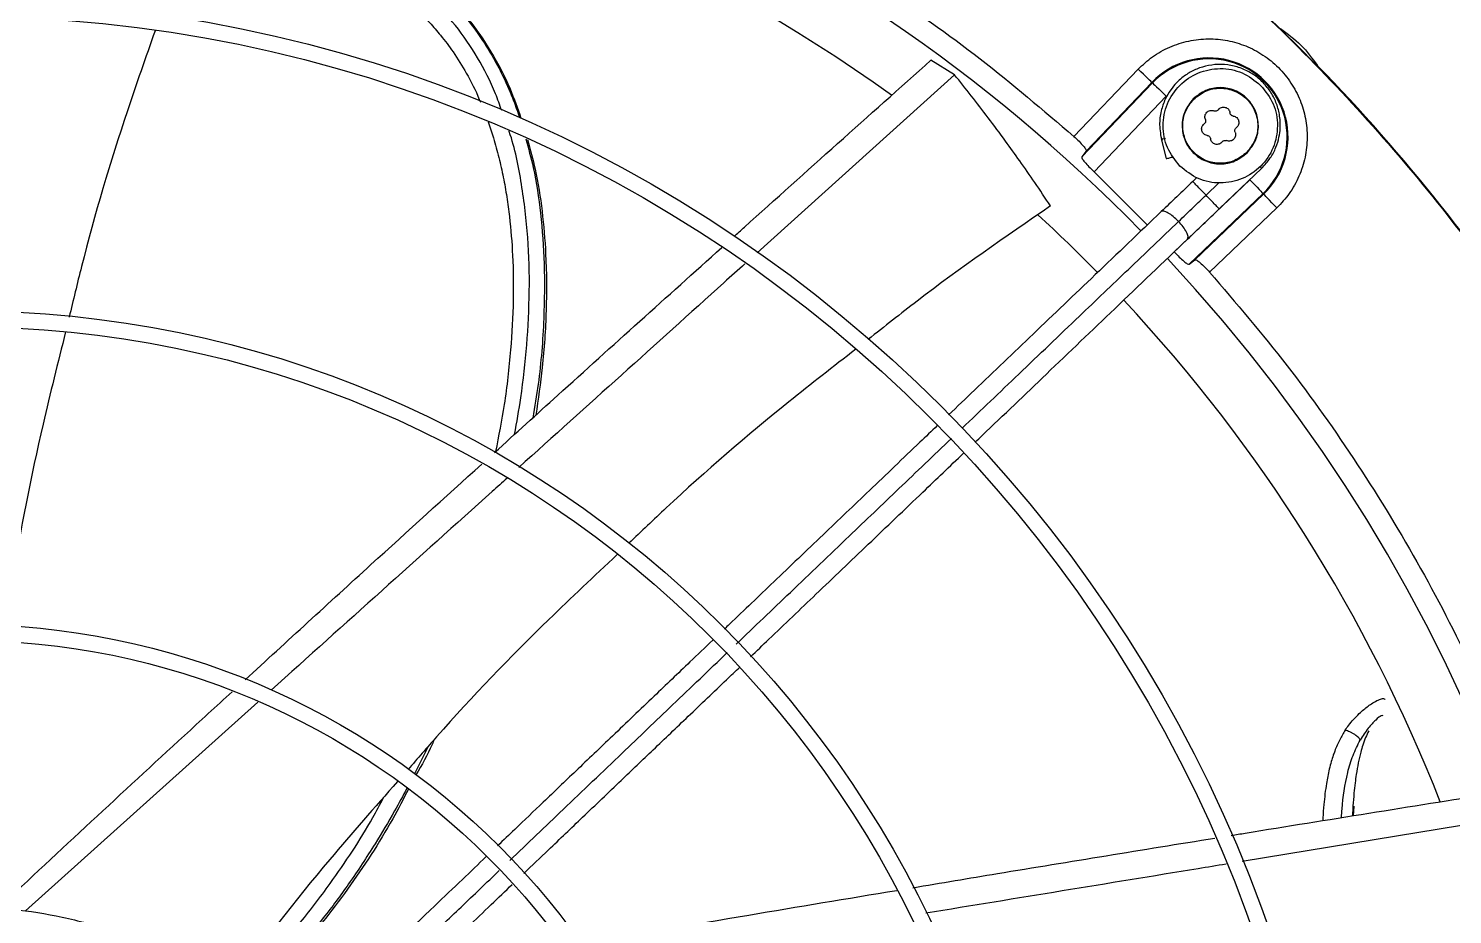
# Model space of a CAD drawing. Header units: inches. Extents: x 1229 to 1453, y -1023 to -720.
# Drawn here: x 1255.52 to 1264.35, y -982.57 to -977.08 of the extents above; entities that cross this region are included whole.
import ezdxf

# ---------------------------------------------------------------- set-up
doc = ezdxf.new("R2010")
doc.units = ezdxf.units.IN
doc.header["$MEASUREMENT"] = 0

msp = doc.modelspace()

# ---------------------------------------------------------------- linework, layer by layer
at = {"color": 18, "linetype": 'Continuous', "lineweight": 25, "true_color": 0x000000}
for p, q in [((1261.2581, -977.366), (1261.111, -977.2765)), ((1261.2581, -977.366), (1260.0337, -978.4702)), ((1261.9979, -977.7484), (1262.3963, -977.3316)), ((1262.0475, -977.8755), (1262.4856, -977.4171)), ((1262.0743, -977.8393), (1262.4816, -977.4132)), ((1262.4816, -977.4132), (1262.4856, -977.4171)), ((1262.571, -977.4987), (1262.123, -977.9674)), ((1262.54, -977.764), (1262.5698, -977.8862)), ((1262.0743, -977.8393), (1262.0475, -977.8755)), ((1262.123, -977.9674), (1262.4529, -978.2973)), ((1262.8987, -978.1981), (1263.1635, -977.945)), ((1262.6204, -978.4648), (1263.0891, -978.0168)), ((1262.7605, -978.0034), (1262.7355, -978.0273)), ((1262.8171, -978.1127), (1262.8968, -978.0365)), ((1262.7123, -978.5403), (1263.1707, -978.1021)), ((1263.1746, -978.1062), (1262.7485, -978.5134)), ((1263.1707, -978.1021), (1263.1746, -978.1062)), ((1263.2562, -978.1915), (1262.8394, -978.5899)), ((1262.7123, -978.5403), (1262.7485, -978.5134)), ((1256.9387, -981.2561), (1255.498, -982.5499)), ((1257.9951, -981.53), (1257.9104, -981.7012)), ((1263.7265, -981.9322), (1263.7256, -981.9612)), ((1263.7322, -981.9601), (1263.7351, -981.9008)), ((1264.6674, -981.9771), (1263.0406, -982.2441))]:
    msp.add_line(p, q, dxfattribs=at)
at = {"color": 18, "linetype": 'Continuous', "lineweight": 25, "true_color": 0x000000, "flags": 128}
for points in [[(1262.4816, -977.4132), (1262.4797, -977.4114), (1262.4747, -977.4066), (1262.4667, -977.399), (1262.4561, -977.3888), (1262.4432, -977.3765), (1262.4286, -977.3625), (1262.4127, -977.3474), (1262.3963, -977.3316)], [(1262.4856, -977.4171), (1262.4875, -977.4189), (1262.4926, -977.4237), (1262.5005, -977.4313), (1262.5112, -977.4415), (1262.524, -977.4538), (1262.5387, -977.4678), (1262.5545, -977.4829), (1262.571, -977.4987)], [(1263.0891, -978.0168), (1263.1048, -978.0332), (1263.12, -978.0491), (1263.134, -978.0637), (1263.1463, -978.0766), (1263.1565, -978.0872), (1263.1641, -978.0952), (1263.1689, -978.1002), (1263.1707, -978.1021)], [(1263.2562, -978.1915), (1263.2404, -978.1751), (1263.2253, -978.1592), (1263.2113, -978.1446), (1263.1989, -978.1317), (1263.1888, -978.1211), (1263.1812, -978.1131), (1263.1764, -978.1081), (1263.1746, -978.1062)]]:
    msp.add_lwpolyline(points, dxfattribs=at)
at = {"color": 18, "linetype": 'Continuous', "lineweight": 25, "true_color": 0x000000}
for radius in [11.7126, 8.5704, 8.472, 6.6478, 6.5493, 4.7037, 4.6053]:
    msp.add_circle((1255.1106, -985.4772), radius, dxfattribs=at)
for centre, radius, start, end in [((1255.1106, -985.4772), 12.9331, 13.26667, 76.73333), ((1255.1106, -985.4772), 10.2157, 44.36303, 90), ((1255.1106, -985.4772), 9.8425, 54.20961, 80.11304), ((1262.8359, -977.7519), 0.4901, 313.70945, 136.29055), ((1262.8359, -977.7519), 0.4845, 313.70945, 136.29055), ((1255.1106, -985.4772), 11.7147, 21.53134, 44.20264), ((1255.1106, -985.4772), 9.8425, 44.3883, 47.37931), ((1255.1106, -985.4772), 10.2157, 314.3624, 43.03697), ((1255.1106, -985.4772), 9.8425, 21.47517, 43.01243)]:
    msp.add_arc(centre, radius, start, end, dxfattribs=at)
for points, knots in [([(1243.4011, -985.4772), (1243.4059, -985.2217), (1243.4156, -984.7108), (1243.4936, -983.9477), (1243.6177, -983.1911), (1243.792, -982.4444), (1244.0146, -981.7106), (1244.2847, -980.9929), (1244.6012, -980.2945), (1244.9626, -979.6182), (1245.3675, -978.9671), (1245.8142, -978.3438), (1246.3006, -977.751), (1246.8248, -977.1914), (1247.3845, -976.6672), (1247.9772, -976.1807), (1248.6005, -975.7341), (1249.2517, -975.3292), (1249.9279, -974.9677), (1250.6264, -974.6513), (1251.344, -974.3812), (1252.0778, -974.1586), (1252.8246, -973.9844), (1253.5811, -973.8595), (1254.3442, -973.7844), (1255.1106, -973.7593), (1255.877, -973.7844), (1256.6401, -973.8595), (1257.3967, -973.9844), (1258.1434, -974.1586), (1258.8772, -974.3812), (1259.5949, -974.6513), (1260.2933, -974.9677), (1260.9696, -975.3292), (1261.6207, -975.7341), (1262.244, -976.1807), (1262.8368, -976.6672), (1263.3964, -977.1914), (1263.9206, -977.751), (1264.407, -978.3438), (1264.8537, -978.9671), (1265.2586, -979.6182), (1265.6201, -980.2945), (1265.9365, -980.9929), (1266.2066, -981.7106), (1266.4292, -982.4444), (1266.6035, -983.1911), (1266.7276, -983.9477), (1266.8057, -984.7108), (1266.8153, -985.2217), (1266.8201, -985.4772)], [0, 0, 0, 0, 0.020833, 0.041667, 0.0625, 0.083333, 0.104167, 0.125, 0.145833, 0.166667, 0.1875, 0.208333, 0.229167, 0.25, 0.270833, 0.291667, 0.3125, 0.333333, 0.354167, 0.375, 0.395833, 0.416667, 0.4375, 0.458333, 0.479167, 0.5, 0.520833, 0.541667, 0.5625, 0.583333, 0.604167, 0.625, 0.645833, 0.666667, 0.6875, 0.708333, 0.729167, 0.75, 0.770833, 0.791667, 0.8125, 0.833333, 0.854167, 0.875, 0.895833, 0.916667, 0.9375, 0.958333, 0.979167, 1, 1, 1, 1]), ([(1248.2234, -977.7484), (1248.4144, -977.5852), (1248.7965, -977.2589), (1249.4128, -976.8239), (1250.0567, -976.4318), (1250.728, -976.0884), (1251.4224, -975.7945), (1252.1363, -975.5519), (1252.866, -975.3619), (1253.6076, -975.2254), (1254.3571, -975.1433), (1255.1106, -975.1158), (1255.8641, -975.1433), (1256.6137, -975.2254), (1257.3552, -975.3619), (1258.0849, -975.5519), (1258.7989, -975.7945), (1259.4932, -976.0884), (1260.1646, -976.4318), (1260.8084, -976.8239), (1261.4247, -977.2589), (1261.8068, -977.5852), (1261.9979, -977.7484)], [0, 0, 0, 0, 0.0499999, 0.0999999, 0.1499999, 0.1999999, 0.25, 0.3, 0.35, 0.4000001, 0.4500001, 0.4999999, 0.55, 0.5999999, 0.65, 0.7, 0.75, 0.8000001, 0.85, 0.9, 0.95, 1, 1, 1, 1]), ([(1257.2888, -976.2536), (1257.2941, -976.2679), (1257.3048, -976.2974), (1257.3257, -976.3418), (1257.3507, -976.3872), (1257.3843, -976.4393), (1257.4265, -976.4954), (1257.4754, -976.5519), (1257.5234, -976.6023), (1257.5751, -976.6528), (1257.6377, -976.7105), (1257.7229, -976.7858), (1257.8094, -976.86), (1257.8884, -976.93), (1257.9486, -976.9862), (1258.01, -977.0486), (1258.078, -977.1268), (1258.1553, -977.2299), (1258.2364, -977.3621), (1258.2914, -977.4681), (1258.3163, -977.5309), (1258.3187, -977.5369)], [0, 0, 0, 0, 0.027316, 0.05633, 0.086968, 0.118717, 0.165398, 0.210431, 0.250332, 0.288706, 0.339478, 0.403416, 0.49486, 0.548589, 0.598723, 0.6476, 0.710719, 0.788547, 0.881113, 0.988552, 1, 1, 1, 1]), ([(1258.4503, -977.5886), (1258.4381, -977.5533), (1258.3989, -977.4388), (1258.3047, -977.259), (1258.1679, -977.0557), (1258.005, -976.8822), (1257.8306, -976.7297), (1257.658, -976.5779), (1257.5251, -976.438), (1257.4389, -976.3148), (1257.4095, -976.2508), (1257.3949, -976.2192)], [0, 0, 0, 0, 0.0617261, 0.2001155, 0.3387934, 0.4772026, 0.6124873, 0.74506, 0.8745992, 0.9380795, 1, 1, 1, 1]), ([(1257.6834, -976.5059), (1257.6864, -976.5087), (1257.6954, -976.517), (1257.7119, -976.5317), (1257.7339, -976.5513), (1257.7574, -976.5717), (1257.7793, -976.5906), (1257.7972, -976.6059), (1257.8407, -976.6429), (1257.8992, -976.6918), (1257.9699, -976.7519), (1258.0251, -976.8004), (1258.0769, -976.8481), (1258.1279, -976.8983), (1258.1777, -976.9517), (1258.239, -977.0235), (1258.3159, -977.1254), (1258.3951, -977.2517), (1258.4663, -977.3895), (1258.5206, -977.5124), (1258.549, -977.5968), (1258.5608, -977.6321)], [0, 0, 0, 0, 0.008691, 0.025182, 0.046001, 0.070023, 0.09014, 0.106545, 0.119536, 0.209949, 0.2672, 0.315983, 0.365504, 0.415771, 0.466756, 0.518419, 0.612087, 0.730201, 0.822532, 0.925704, 1, 1, 1, 1]), ([(1258.1323, -976.9037), (1258.1685, -976.9404), (1258.263, -977.0359), (1258.3874, -977.2215), (1258.4987, -977.4304), (1258.5486, -977.5745), (1258.57, -977.6363)], [0, 0, 0, 0, 0.184725, 0.481094, 0.777539, 1, 1, 1, 1]), ([(1256.3015, -977.0946), (1256.2433, -977.2596), (1256.0734, -977.7409), (1255.8969, -978.3337), (1255.7937, -978.7643), (1255.7687, -978.8688)], [0, 0, 0, 0, 0.283193, 0.826135, 1, 1, 1, 1]), ([(1263.2781, -977.0791), (1263.3224, -977.1117), (1263.411, -977.1768), (1263.4761, -977.2654), (1263.5086, -977.3097)], [0, 0, 0, 0, 0.499999, 1, 1, 1, 1]), ([(1262.3963, -977.3316), (1262.4251, -977.3047), (1262.4837, -977.2499), (1262.5911, -977.1909), (1262.7086, -977.1528), (1262.8308, -977.1397), (1262.9509, -977.1507), (1263.0659, -977.1846), (1263.1732, -977.2409), (1263.2689, -977.3189), (1263.3469, -977.4146), (1263.4031, -977.5219), (1263.437, -977.6369), (1263.4481, -977.7569), (1263.435, -977.8792), (1263.3969, -977.9967), (1263.3379, -978.104), (1263.2831, -978.1627), (1263.2562, -978.1915)], [0, 0, 0, 0, 0.060996, 0.124061, 0.187993, 0.25149, 0.313298, 0.373713, 0.436213, 0.5, 0.563787, 0.626287, 0.686703, 0.74851, 0.812006, 0.875939, 0.939005, 1, 1, 1, 1]), ([(1259.8907, -978.3692), (1259.9123, -978.3497), (1260.319, -977.9834), (1260.7258, -977.6203), (1261.111, -977.2765)], [0, 0, 0, 0, 0.053004, 1, 1, 1, 1]), ([(1261.8529, -978.1794), (1261.8205, -978.1308), (1261.7581, -978.0369), (1261.6647, -977.9031), (1261.5686, -977.7693), (1261.4685, -977.6346), (1261.3631, -977.4974), (1261.2927, -977.4092), (1261.2581, -977.366)], [0, 0, 0, 0, 0.173712, 0.335418, 0.485076, 0.663267, 0.834916, 1, 1, 1, 1]), ([(1263.1619, -977.9465), (1263.181, -977.9258), (1263.2169, -977.8867), (1263.2513, -977.8193), (1263.2706, -977.7564), (1263.2797, -977.6873), (1263.2753, -977.6138), (1263.2532, -977.5361), (1263.2166, -977.4665), (1263.1655, -977.4052), (1263.1022, -977.3559), (1263.0299, -977.3211), (1262.9518, -977.3024), (1262.8721, -977.3006), (1262.796, -977.3152), (1262.7383, -977.3391), (1262.6969, -977.3637), (1262.6652, -977.3869), (1262.6309, -977.4183), (1262.5948, -977.462), (1262.5611, -977.52), (1262.5359, -977.5932), (1262.5247, -977.6809), (1262.5364, -977.7417), (1262.5425, -977.7738)], [0, 0, 0, 0, 0.053382, 0.100932, 0.142641, 0.178504, 0.23321, 0.281766, 0.331513, 0.382107, 0.432737, 0.483367, 0.533996, 0.584626, 0.634212, 0.680743, 0.702868, 0.726027, 0.7554, 0.791298, 0.833716, 0.882645, 0.938077, 1, 1, 1, 1]), ([(1262.6549, -977.9328), (1262.6259, -977.8963), (1262.5679, -977.8232), (1262.5424, -977.6818), (1262.5695, -977.5433), (1262.6484, -977.4252), (1262.7665, -977.3463), (1262.905, -977.3192), (1263.0464, -977.3447), (1263.1195, -977.4027), (1263.156, -977.4317)], [0, 0, 0, 0, 0.125, 0.25, 0.375, 0.5, 0.625, 0.749999, 0.874999, 1, 1, 1, 1]), ([(1263.156, -977.4317), (1263.1851, -977.4683), (1263.2431, -977.5414), (1263.2686, -977.6828), (1263.2415, -977.8213), (1263.1626, -977.9394), (1263.0445, -978.0183), (1262.906, -978.0454), (1262.7646, -978.0199), (1262.6915, -977.9619), (1262.6549, -977.9328)], [0, 0, 0, 0, 0.124999, 0.25, 0.375, 0.5, 0.625001, 0.750001, 0.875, 1, 1, 1, 1]), ([(1263.0725, -977.8493), (1263.0919, -977.825), (1263.1306, -977.7762), (1263.1476, -977.682), (1263.1295, -977.5896), (1263.0769, -977.5109), (1262.9982, -977.4583), (1262.9058, -977.4402), (1262.8116, -977.4572), (1262.7628, -977.4959), (1262.7385, -977.5153)], [0, 0, 0, 0, 0.1250006, 0.2500005, 0.3750011, 0.500001, 0.6250023, 0.7500018, 0.8750014, 1, 1, 1, 1]), ([(1262.7409, -977.5177), (1262.7649, -977.4986), (1262.8129, -977.4605), (1262.9058, -977.4438), (1262.9968, -977.4616), (1263.0744, -977.5134), (1263.1262, -977.591), (1263.144, -977.682), (1263.1273, -977.7748), (1263.0892, -977.8229), (1263.0701, -977.8469)], [0, 0, 0, 0, 0.125002, 0.25, 0.375001, 0.500001, 0.625, 0.75, 0.875, 1, 1, 1, 1]), ([(1262.7385, -977.5153), (1262.7191, -977.5396), (1262.6804, -977.5884), (1262.6634, -977.6826), (1262.6815, -977.775), (1262.7341, -977.8537), (1262.8128, -977.9063), (1262.9052, -977.9244), (1262.9994, -977.9074), (1263.0481, -977.8687), (1263.0725, -977.8493)], [0, 0, 0, 0, 0.125001, 0.250001, 0.375, 0.500002, 0.625001, 0.75, 0.874999, 1, 1, 1, 1]), ([(1263.0701, -977.8469), (1263.0461, -977.866), (1262.998, -977.9041), (1262.9052, -977.9208), (1262.8142, -977.903), (1262.7366, -977.8512), (1262.6848, -977.7736), (1262.667, -977.6826), (1262.6837, -977.5897), (1262.7218, -977.5417), (1262.7409, -977.5177)], [0, 0, 0, 0, 0.124999, 0.250001, 0.375, 0.500002, 0.625001, 0.750001, 0.875002, 1, 1, 1, 1]), ([(1262.8132, -977.6427), (1262.812, -977.6386), (1262.8096, -977.631), (1262.8106, -977.6189), (1262.8144, -977.6078), (1262.8195, -977.6017), (1262.822, -977.5988)], [0, 0, 0, 0, 0.2724881, 0.5091998, 0.7592111, 1, 1, 1, 1]), ([(1262.822, -977.5988), (1262.8249, -977.5963), (1262.831, -977.5912), (1262.8421, -977.5874), (1262.8542, -977.5864), (1262.8618, -977.5888), (1262.8659, -977.59)], [0, 0, 0, 0, 0.240778, 0.490817, 0.72747, 1, 1, 1, 1]), ([(1262.8937, -977.5826), (1262.8919, -977.5845), (1262.8884, -977.5883), (1262.8811, -977.5914), (1262.8733, -977.5923), (1262.8684, -977.5908), (1262.8659, -977.59)], [0, 0, 0, 0, 0.256067, 0.500141, 0.743993, 1, 1, 1, 1]), ([(1262.8937, -977.5826), (1262.8966, -977.5795), (1262.902, -977.5736), (1262.9129, -977.5683), (1262.9244, -977.5663), (1262.9362, -977.5677), (1262.9471, -977.5723), (1262.956, -977.5799), (1262.9629, -977.5899), (1262.9646, -977.5977), (1262.9656, -977.6019)], [0, 0, 0, 0, 0.136208, 0.254547, 0.379553, 0.499973, 0.620365, 0.745383, 0.863726, 1, 1, 1, 1]), ([(1262.9859, -977.6222), (1262.9834, -977.6216), (1262.9784, -977.6205), (1262.972, -977.6157), (1262.9673, -977.6094), (1262.9662, -977.6044), (1262.9656, -977.6019)], [0, 0, 0, 0, 0.256054, 0.500003, 0.743964, 1, 1, 1, 1]), ([(1262.9859, -977.6222), (1262.9901, -977.6231), (1262.9979, -977.6249), (1263.0079, -977.6318), (1263.0154, -977.6407), (1263.0201, -977.6516), (1263.0215, -977.6633), (1263.0194, -977.6749), (1263.0142, -977.6859), (1263.0083, -977.6913), (1263.0052, -977.6941)], [0, 0, 0, 0, 0.136254, 0.254612, 0.379606, 0.500011, 0.621528, 0.744001, 0.866488, 1, 1, 1, 1]), ([(1258.3661, -977.6586), (1258.3775, -977.6916), (1258.4026, -977.7641), (1258.4335, -977.8789), (1258.461, -978.0011), (1258.4825, -978.1233), (1258.5044, -978.285), (1258.5213, -978.4983), (1258.5246, -978.7742), (1258.5074, -979.0826), (1258.4723, -979.397), (1258.4313, -979.6056), (1258.4122, -979.7029)], [0, 0, 0, 0, 0.050948, 0.112134, 0.17268, 0.232578, 0.291813, 0.408677, 0.541617, 0.690658, 0.855815, 1, 1, 1, 1]), ([(1258.5304, -979.5957), (1258.544, -979.5202), (1258.577, -979.3364), (1258.609, -979.0401), (1258.6256, -978.7084), (1258.6179, -978.3744), (1258.5763, -978.0432), (1258.5339, -977.8206), (1258.4958, -977.715), (1258.4952, -977.7133)], [0, 0, 0, 0, 0.121428, 0.29562, 0.470151, 0.645145, 0.820754, 0.997095, 1, 1, 1, 1]), ([(1262.8251, -977.7424), (1262.8209, -977.7415), (1262.8131, -977.7397), (1262.8031, -977.7328), (1262.7955, -977.7239), (1262.7909, -977.713), (1262.7895, -977.7012), (1262.7915, -977.6897), (1262.7968, -977.6788), (1262.8027, -977.6734), (1262.8058, -977.6705)], [0, 0, 0, 0, 0.136236, 0.2546, 0.379595, 0.50002, 0.620409, 0.745443, 0.863769, 1, 1, 1, 1]), ([(1262.8132, -977.6427), (1262.814, -977.6452), (1262.8155, -977.65), (1262.8146, -977.6579), (1262.8115, -977.6652), (1262.8077, -977.6687), (1262.8058, -977.6705)], [0, 0, 0, 0, 0.253961, 0.496832, 0.74413, 1, 1, 1, 1]), ([(1262.9977, -977.7219), (1262.997, -977.7194), (1262.9955, -977.7145), (1262.9964, -977.7067), (1262.9995, -977.6994), (1263.0033, -977.6959), (1263.0052, -977.6941)], [0, 0, 0, 0, 0.255977, 0.499898, 0.743927, 1, 1, 1, 1]), ([(1258.5998, -977.763), (1258.616, -977.822), (1258.6574, -977.973), (1258.6956, -978.2328), (1258.7184, -978.5457), (1258.7138, -978.9001), (1258.6898, -979.2201), (1258.6549, -979.424), (1258.6429, -979.4937)], [0, 0, 0, 0, 0.10588, 0.270653, 0.449972, 0.643839, 0.878232, 1, 1, 1, 1]), ([(1258.6109, -977.7683), (1258.6276, -977.8291), (1258.6675, -977.9744), (1258.7034, -978.2119), (1258.7285, -978.5048), (1258.7295, -978.8286), (1258.708, -979.163), (1258.6768, -979.3775), (1258.6625, -979.4759)], [0, 0, 0, 0, 0.110599, 0.264007, 0.41743, 0.621975, 0.826531, 1, 1, 1, 1]), ([(1261.9979, -977.7484), (1262.0089, -977.7586), (1262.0313, -977.7793), (1262.0576, -977.808), (1262.0743, -977.8305), (1262.0743, -977.8364), (1262.0743, -977.8393)], [0, 0, 0, 0, 0.24423, 0.496399, 0.7472, 1, 1, 1, 1]), ([(1262.5402, -977.7647), (1262.5415, -977.7644), (1262.5438, -977.7638), (1262.5597, -977.7599), (1262.5663, -977.7583)], [0, 0, 0, 0, 0.587321, 1, 1, 1, 1]), ([(1262.8251, -977.7424), (1262.8276, -977.743), (1262.8326, -977.7441), (1262.8389, -977.7488), (1262.8437, -977.7552), (1262.8448, -977.7602), (1262.8454, -977.7627)], [0, 0, 0, 0, 0.25605, 0.499996, 0.743968, 1, 1, 1, 1]), ([(1262.9173, -977.782), (1262.9144, -977.7851), (1262.909, -977.791), (1262.898, -977.7963), (1262.8865, -977.7983), (1262.8748, -977.7969), (1262.8639, -977.7923), (1262.855, -977.7847), (1262.8481, -977.7747), (1262.8463, -977.7669), (1262.8454, -977.7627)], [0, 0, 0, 0, 0.136228, 0.254564, 0.379568, 0.499964, 0.620375, 0.745372, 0.863733, 1, 1, 1, 1]), ([(1262.9173, -977.782), (1262.9191, -977.7801), (1262.9226, -977.7763), (1262.9298, -977.7732), (1262.9377, -977.7723), (1262.9426, -977.7738), (1262.9451, -977.7746)], [0, 0, 0, 0, 0.256076, 0.500103, 0.743976, 1, 1, 1, 1]), ([(1262.989, -977.7658), (1262.986, -977.7683), (1262.98, -977.7734), (1262.9689, -977.7772), (1262.9568, -977.7782), (1262.9492, -977.7758), (1262.9451, -977.7746)], [0, 0, 0, 0, 0.24083, 0.49087, 0.727521, 1, 1, 1, 1]), ([(1262.9977, -977.7219), (1262.999, -977.7258), (1263.0014, -977.7335), (1263.0005, -977.7457), (1262.9965, -977.757), (1262.9915, -977.7629), (1262.989, -977.7658)], [0, 0, 0, 0, 0.263298, 0.515092, 0.763671, 1, 1, 1, 1]), ([(1262.0475, -977.8755), (1262.0475, -977.8784), (1262.0475, -977.8842), (1262.0641, -977.9068), (1262.0901, -977.9358), (1262.1121, -977.9569), (1262.123, -977.9674)], [0, 0, 0, 0, 0.2526276, 0.5032534, 0.7552181, 1, 1, 1, 1]), ([(1262.5712, -977.8858), (1262.5708, -977.8859), (1262.5692, -977.8863), (1262.5802, -977.8836), (1262.5967, -977.8796), (1262.6119, -977.8759), (1262.6162, -977.8749)], [0, 0, 0, 0, 0.124221, 0.489443, 0.854981, 1, 1, 1, 1]), ([(1263.1619, -977.9465), (1263.1614, -977.946), (1263.1608, -977.9453), (1263.1531, -977.9373), (1263.1516, -977.9358)], [0, 0, 0, 0, 0.813006, 1, 1, 1, 1]), ([(1262.7355, -978.0273), (1262.7022, -978.0591), (1262.6356, -978.1227), (1262.5714, -978.1841), (1262.5393, -978.2148)], [0, 0, 0, 0, 0.5, 1, 1, 1, 1]), ([(1262.8171, -978.1127), (1262.8067, -978.1018), (1262.7859, -978.0801), (1262.7589, -978.0519), (1262.7394, -978.0314), (1262.7368, -978.0287), (1262.7355, -978.0273)], [0, 0, 0, 0, 0.242953, 0.485899, 0.74295, 1, 1, 1, 1]), ([(1262.6464, -978.2758), (1262.6778, -978.2458), (1262.7338, -978.1923), (1262.7916, -978.137), (1262.8171, -978.1127)], [0, 0, 0, 0, 0.559901, 1, 1, 1, 1]), ([(1262.8987, -978.1981), (1262.8974, -978.1967), (1262.8948, -978.194), (1262.8752, -978.1735), (1262.8482, -978.1453), (1262.8275, -978.1236), (1262.8171, -978.1127)], [0, 0, 0, 0, 0.257051, 0.514096, 0.757049, 1, 1, 1, 1]), ([(1261.8529, -978.1794), (1261.5738, -978.3715), (1261.1888, -978.6364), (1260.8235, -978.9273), (1260.7231, -979.0072)], [0, 0, 0, 0, 0.72516, 1, 1, 1, 1]), ([(1262.5393, -978.2148), (1262.4032, -978.3449), (1262.1393, -978.597), (1261.7531, -978.9661), (1261.4497, -979.2561), (1261.2744, -979.4236), (1261.2206, -979.475)], [0, 0, 0, 0, 0.311784, 0.604429, 0.878701, 1, 1, 1, 1]), ([(1262.6464, -978.2758), (1262.6357, -978.2652), (1262.6142, -978.2442), (1262.5815, -978.2214), (1262.5535, -978.209), (1262.544, -978.2129), (1262.5393, -978.2148)], [0, 0, 0, 0, 0.242951, 0.485905, 0.742954, 1, 1, 1, 1]), ([(1262.7025, -978.3856), (1262.7346, -978.3549), (1262.7988, -978.2935), (1262.8654, -978.2299), (1262.8987, -978.1981)], [0, 0, 0, 0, 0.4999969, 1, 1, 1, 1]), ([(1261.305, -979.5577), (1261.4222, -979.4457), (1261.6654, -979.2133), (1262.0088, -978.8851), (1262.3389, -978.5697), (1262.543, -978.3746), (1262.6464, -978.2758)], [0, 0, 0, 0, 0.260253, 0.54021, 0.766968, 1, 1, 1, 1]), ([(1262.7025, -978.3856), (1262.7046, -978.381), (1262.7089, -978.3717), (1262.6978, -978.3431), (1262.6765, -978.3094), (1262.6565, -978.287), (1262.6464, -978.2758)], [0, 0, 0, 0, 0.257048, 0.514096, 0.757046, 1, 1, 1, 1]), ([(1261.3863, -979.6433), (1261.4008, -979.6295), (1261.5484, -979.4885), (1261.8371, -979.2125), (1262.2619, -978.8066), (1262.5524, -978.529), (1262.7025, -978.3856)], [0, 0, 0, 0, 0.032658, 0.333324, 0.655665, 1, 1, 1, 1]), ([(1258.4058, -979.7087), (1258.5366, -979.59), (1259.0056, -979.1643), (1259.4754, -978.7423), (1259.8143, -978.4379)], [0, 0, 0, 0, 0.278727, 1, 1, 1, 1]), ([(1262.6204, -978.4648), (1262.6308, -978.4757), (1262.652, -978.4977), (1262.681, -978.5237), (1262.7036, -978.5403), (1262.7094, -978.5403), (1262.7123, -978.5403)], [0, 0, 0, 0, 0.244787, 0.496752, 0.747374, 1, 1, 1, 1]), ([(1262.7485, -978.5134), (1262.7514, -978.5134), (1262.7572, -978.5135), (1262.7798, -978.5302), (1262.8085, -978.5565), (1262.8292, -978.5789), (1262.8394, -978.5899)], [0, 0, 0, 0, 0.252798, 0.5036, 0.755766, 1, 1, 1, 1]), ([(1259.9588, -978.5378), (1259.9154, -978.577), (1259.4494, -978.9973), (1258.9813, -979.4185), (1258.5569, -979.8005)], [0, 0, 0, 0, 0.093147, 1, 1, 1, 1]), ([(1262.8394, -978.5899), (1263.0026, -978.781), (1263.3289, -979.163), (1263.7639, -979.7793), (1264.156, -980.4232), (1264.4994, -981.0946), (1264.7933, -981.7889), (1265.0358, -982.5029), (1265.2261, -983.2325), (1265.3617, -983.9741), (1265.447, -984.7237), (1265.4575, -985.226), (1265.4628, -985.4772)], [0, 0, 0, 0, 0.1, 0.2, 0.3, 0.4, 0.5, 0.6, 0.7, 0.8, 0.9, 1, 1, 1, 1]), ([(1255.7464, -978.9603), (1255.6987, -979.1505), (1255.5696, -979.6658), (1255.4481, -980.2765), (1255.3881, -980.698), (1255.3754, -980.7878)], [0, 0, 0, 0, 0.315293, 0.854208, 1, 1, 1, 1]), ([(1260.6454, -979.0683), (1260.5069, -979.1759), (1260.1034, -979.4893), (1259.6349, -979.892), (1259.3162, -980.1977), (1259.2395, -980.2712)], [0, 0, 0, 0, 0.284237, 0.827806, 1, 1, 1, 1]), ([(1261.1507, -979.5417), (1261.1149, -979.5759), (1260.9751, -979.7096), (1260.7391, -979.9352), (1260.437, -980.2238), (1260.1478, -980.5001), (1259.9439, -980.695), (1259.8419, -980.7925), (1259.8314, -980.8025)], [0, 0, 0, 0, 0.08205, 0.320413, 0.538192, 0.769586, 0.9763, 1, 1, 1, 1]), ([(1259.905, -980.8955), (1260.0168, -980.7887), (1260.2506, -980.5653), (1260.5866, -980.2442), (1260.9193, -979.9262), (1261.1301, -979.7249), (1261.2384, -979.6213)], [0, 0, 0, 0, 0.25024, 0.523314, 0.754843, 1, 1, 1, 1]), ([(1259.9927, -980.9751), (1260.0308, -980.9387), (1260.1665, -980.809), (1260.4101, -980.5762), (1260.7283, -980.2721), (1261.0332, -979.9808), (1261.2295, -979.7932), (1261.3135, -979.7129)], [0, 0, 0, 0, 0.086049, 0.306305, 0.551401, 0.807984, 1, 1, 1, 1]), ([(1256.8594, -981.1181), (1257.1194, -980.8793), (1257.6075, -980.4311), (1258.0981, -979.9873), (1258.3274, -979.7798)], [0, 0, 0, 0, 0.532579, 1, 1, 1, 1]), ([(1258.4839, -979.8663), (1258.4533, -979.8939), (1257.9665, -980.3322), (1257.4781, -980.7712), (1257.0204, -981.1825)], [0, 0, 0, 0, 0.062942, 1, 1, 1, 1]), ([(1259.1657, -980.3414), (1259.0238, -980.4747), (1258.6376, -980.8375), (1258.2067, -981.284), (1257.9288, -981.6057), (1257.87, -981.6737)], [0, 0, 0, 0, 0.314147, 0.854877, 1, 1, 1, 1]), ([(1259.7585, -980.8722), (1259.7115, -980.9171), (1259.5906, -981.0326), (1259.3836, -981.2305), (1259.1476, -981.456), (1258.9186, -981.6748), (1258.7166, -981.8679), (1258.5552, -982.0221), (1258.4607, -982.1124), (1258.4252, -982.1463)], [0, 0, 0, 0, 0.106271, 0.273247, 0.467047, 0.637844, 0.788267, 0.9206, 1, 1, 1, 1]), ([(1258.501, -982.2372), (1258.6113, -982.1319), (1258.8436, -981.9099), (1259.18, -981.5884), (1259.5193, -981.2642), (1259.7364, -981.0567), (1259.8493, -980.9488)], [0, 0, 0, 0, 0.244395, 0.515011, 0.747693, 1, 1, 1, 1]), ([(1258.5874, -982.318), (1258.6385, -982.2692), (1258.7602, -982.1529), (1258.9616, -981.9604), (1259.1781, -981.7536), (1259.3962, -981.5451), (1259.614, -981.3371), (1259.7928, -981.1661), (1259.8991, -981.0646), (1259.9263, -981.0386)], [0, 0, 0, 0, 0.113908, 0.271731, 0.450073, 0.598183, 0.760522, 0.938729, 1, 1, 1, 1]), ([(1255.3297, -982.5326), (1255.7134, -982.1749), (1256.195, -981.726), (1256.6804, -981.282), (1256.779, -981.1918)], [0, 0, 0, 0, 0.796821, 1, 1, 1, 1]), ([(1263.68, -981.4294), (1263.6873, -981.4191), (1263.7037, -981.396), (1263.7331, -981.3611), (1263.7645, -981.3288), (1263.7952, -981.3014), (1263.8233, -981.2791), (1263.8543, -981.258), (1263.8851, -981.2418), (1263.9154, -981.2307), (1263.9243, -981.2363), (1263.9289, -981.2392)], [0, 0, 0, 0, 0.0797306, 0.1782552, 0.2969947, 0.3879458, 0.4805735, 0.5825721, 0.7201798, 0.8534807, 1, 1, 1, 1]), ([(1263.9154, -981.3409), (1263.9128, -981.3386), (1263.9074, -981.334), (1263.8708, -981.3639), (1263.8228, -981.4135), (1263.7896, -981.4652), (1263.7731, -981.4909)], [0, 0, 0, 0, 0.244465, 0.494333, 0.747923, 1, 1, 1, 1]), ([(1258.0331, -981.4864), (1258.0284, -981.4972), (1257.9953, -981.5734), (1257.9543, -981.6454), (1257.9191, -981.7071)], [0, 0, 0, 0, 0.14188, 1, 1, 1, 1]), ([(1263.68, -981.4294), (1263.6741, -981.439), (1263.6621, -981.4586), (1263.6454, -981.49), (1263.6296, -981.5238), (1263.6166, -981.5558), (1263.6046, -981.5894), (1263.5929, -981.6266), (1263.5814, -981.6703), (1263.5716, -981.7159), (1263.5625, -981.7667), (1263.5543, -981.8248), (1263.547, -981.8956), (1263.5426, -981.9514), (1263.5409, -981.9848), (1263.5406, -981.9909)], [0, 0, 0, 0, 0.05824, 0.119234, 0.182883, 0.249111, 0.295099, 0.36444, 0.447026, 0.524801, 0.601479, 0.710313, 0.824826, 0.968384, 1, 1, 1, 1]), ([(1263.6569, -981.9722), (1263.6579, -981.9541), (1263.6632, -981.8613), (1263.6835, -981.7291), (1263.7257, -981.5849), (1263.7574, -981.522), (1263.7731, -981.4909)], [0, 0, 0, 0, 0.109419, 0.561939, 0.783692, 1, 1, 1, 1]), ([(1263.7731, -981.4909), (1263.7719, -981.4886), (1263.7696, -981.4839), (1263.7623, -981.4756), (1263.7521, -981.4665), (1263.7392, -981.4572), (1263.7244, -981.4482), (1263.7089, -981.4404), (1263.6939, -981.4339), (1263.6845, -981.4309), (1263.68, -981.4294)], [0, 0, 0, 0, 0.11497, 0.238127, 0.367411, 0.500001, 0.632586, 0.761862, 0.885032, 1, 1, 1, 1]), ([(1263.8258, -981.4343), (1263.8192, -981.4473), (1263.8061, -981.4736), (1263.7897, -981.5196), (1263.7743, -981.5721), (1263.7603, -981.6332), (1263.7493, -981.697), (1263.7408, -981.7603), (1263.7339, -981.825), (1263.7291, -981.8865), (1263.7262, -981.9334), (1263.7253, -981.9541), (1263.725, -981.9613)], [0, 0, 0, 0, 0.101146, 0.203896, 0.292892, 0.415243, 0.548518, 0.639205, 0.753155, 0.890197, 0.962177, 1, 1, 1, 1]), ([(1257.8046, -981.7489), (1257.6632, -981.9083), (1257.2977, -982.3205), (1256.9619, -982.7573), (1256.7558, -983.0252)], [0, 0, 0, 0, 0.386641, 1, 1, 1, 1]), ([(1256.7807, -983.046), (1256.845, -982.9918), (1256.9928, -982.8672), (1257.1918, -982.6404), (1257.4216, -982.339), (1257.5974, -982.0748), (1257.6951, -981.8905), (1257.7167, -981.8498)], [0, 0, 0, 0, 0.1643139, 0.3778099, 0.5907186, 0.9094973, 1, 1, 1, 1]), ([(1257.8631, -981.7891), (1257.8377, -981.8364), (1257.775, -981.9534), (1257.6557, -982.1523), (1257.5099, -982.3748), (1257.3533, -982.5864), (1257.207, -982.7624), (1257.0737, -982.904), (1256.9594, -983.0128), (1256.8874, -983.0716), (1256.8568, -983.0966)], [0, 0, 0, 0, 0.096905, 0.239175, 0.41847, 0.577059, 0.714948, 0.832145, 0.928658, 1, 1, 1, 1]), ([(1257.8723, -981.7954), (1257.8406, -981.8568), (1257.7293, -982.0723), (1257.5478, -982.347), (1257.3404, -982.6239), (1257.1704, -982.8198), (1257.0123, -982.9819), (1256.9013, -983.0665), (1256.8593, -983.0986)], [0, 0, 0, 0, 0.124193, 0.436205, 0.592312, 0.74848, 0.904731, 1, 1, 1, 1]), ([(1262.9732, -982.0821), (1263.0023, -982.0773), (1263.5431, -981.989), (1264.0821, -981.9033), (1264.5921, -981.8223)], [0, 0, 0, 0, 0.053915, 1, 1, 1, 1]), ([(1260.9989, -982.4063), (1261.1738, -982.377), (1261.7991, -982.2724), (1262.4232, -982.1713), (1262.8726, -982.0985)], [0, 0, 0, 0, 0.279809, 1, 1, 1, 1]), ([(1258.3548, -982.2136), (1258.3056, -982.2606), (1258.199, -982.3624), (1257.9362, -982.6136), (1257.5625, -982.9707), (1257.2201, -983.2979), (1257.0339, -983.4758), (1257.0081, -983.5005)], [0, 0, 0, 0, 0.11002, 0.23806, 0.586512, 0.942749, 1, 1, 1, 1]), ([(1257.0864, -983.5891), (1257.1543, -983.5242), (1257.2969, -983.3879), (1257.5214, -983.1733), (1257.7483, -982.9566), (1257.9765, -982.7385), (1258.2017, -982.5233), (1258.3564, -982.3754), (1258.4354, -982.3)], [0, 0, 0, 0, 0.150789, 0.316355, 0.498602, 0.654921, 0.823982, 1, 1, 1, 1]), ([(1262.9413, -982.2604), (1262.8834, -982.2699), (1262.2647, -982.3715), (1261.6438, -982.4727), (1261.0808, -982.5645)], [0, 0, 0, 0, 0.09347, 1, 1, 1, 1]), ([(1257.1722, -983.6704), (1257.2318, -983.6135), (1257.3569, -983.4939), (1257.5422, -983.3169), (1257.7209, -983.1461), (1257.8686, -983.005), (1257.9948, -982.8843), (1258.1118, -982.7725), (1258.2436, -982.6466), (1258.38, -982.5162), (1258.4726, -982.4278), (1258.5159, -982.3864)], [0, 0, 0, 0, 0.132681, 0.278736, 0.413007, 0.531253, 0.608381, 0.694879, 0.792677, 0.903014, 1, 1, 1, 1]), ([(1258.941, -982.7551), (1259.2879, -982.695), (1259.941, -982.5817), (1260.5938, -982.4736), (1260.8997, -982.4229)], [0, 0, 0, 0, 0.531236, 1, 1, 1, 1]), ([(1255.1106, -982.5244), (1255.214, -982.5276), (1255.4208, -982.5338), (1255.7275, -982.5844), (1256.0274, -982.6645), (1256.3172, -982.7764), (1256.594, -982.9174), (1256.8529, -983.0883), (1257.0424, -983.2355), (1257.137, -983.3327), (1257.1595, -983.3558)], [0, 0, 0, 0, 0.136759, 0.273517, 0.410274, 0.547034, 0.68379, 0.820549, 0.957307, 1, 1, 1, 1])]:
    msp.add_open_spline(points, degree=3, knots=knots, dxfattribs=at)

doc.saveas('drawing.dxf')
